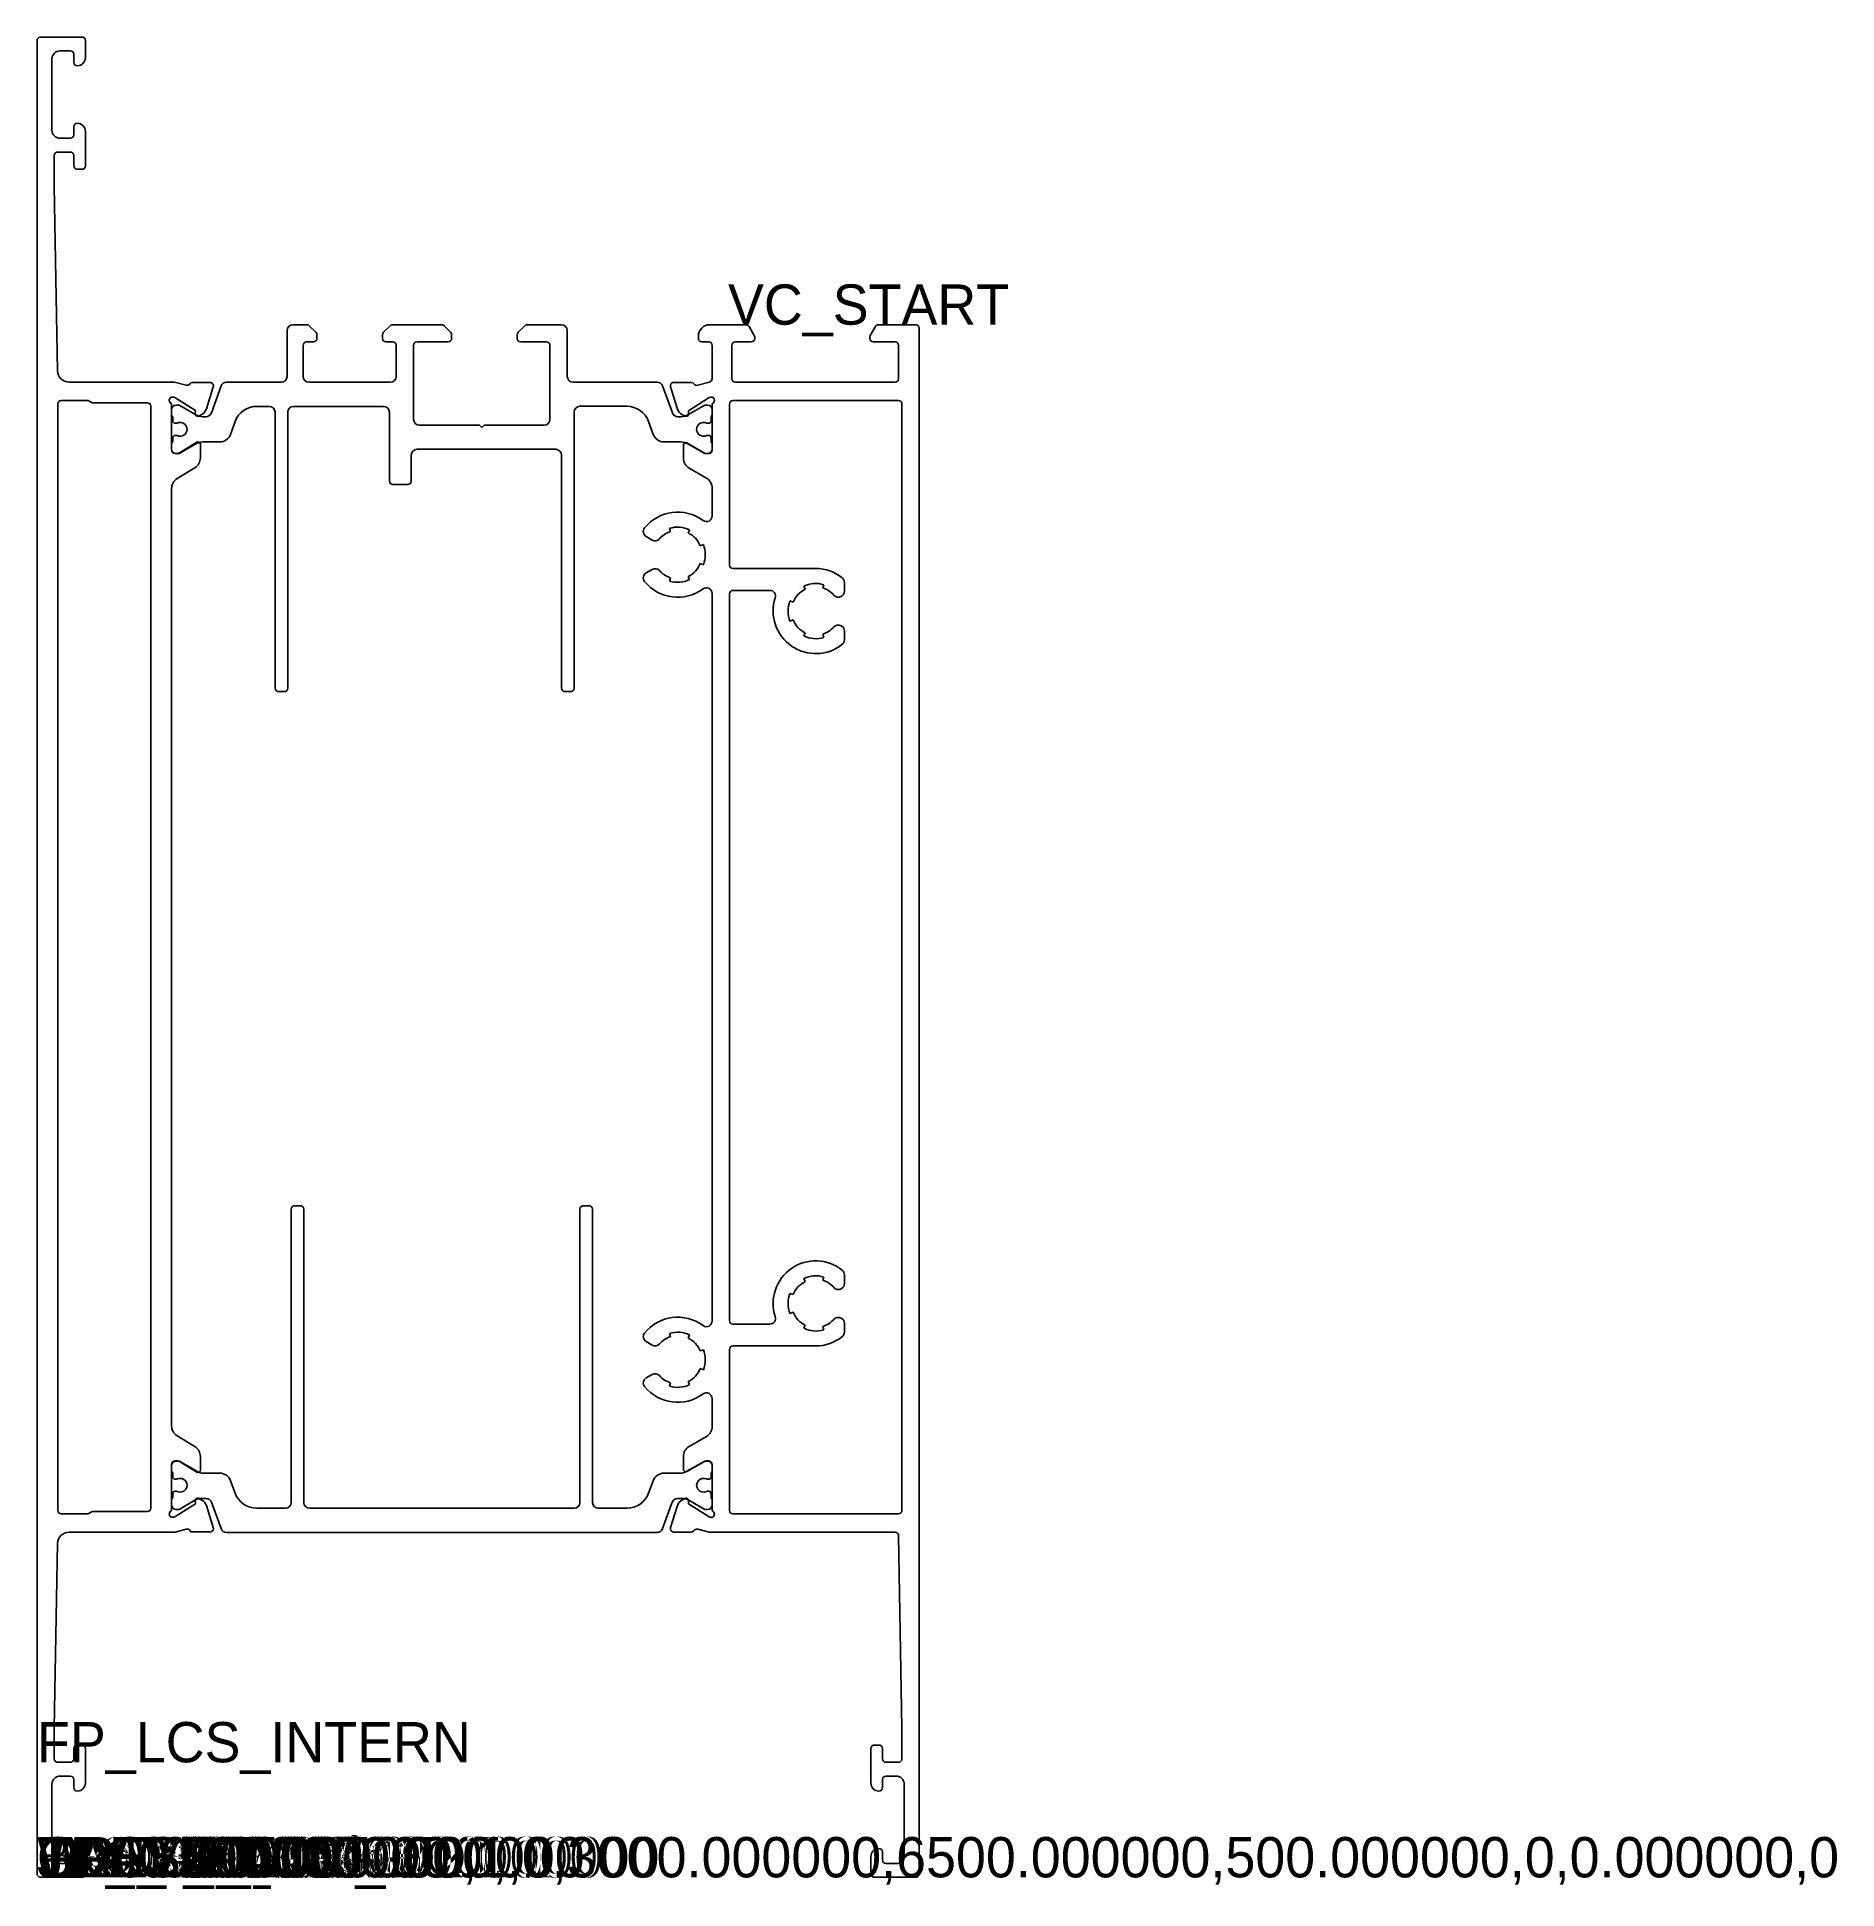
# Model space of a CAD drawing. Header units: metres. Extents: x 61 to 218, y 89 to 250.
import ezdxf

# ---------------------------------------------------------------- set-up
doc = ezdxf.new("R2010")
doc.units = ezdxf.units.M

msp = doc.modelspace()

# ---------------------------------------------------------------- linework, layer by layer
for p, q in [((61.121861, 90.628164), (61.121861, 250.027886)), ((61.421861, 250.327886), (65.021861, 250.327886)), ((65.321861, 250.027886), (65.321861, 248.527886)), ((62.421861, 248.427886), (62.421861, 242.227886)), ((64.021861, 249.127886), (63.121861, 249.127886)), ((64.321861, 248.127886), (64.321861, 248.827886)), ((63.121861, 241.527886), (64.021861, 241.527886)), ((64.321861, 241.827886), (64.321861, 242.527886)), ((65.321861, 242.127886), (65.321861, 239.127886)), ((62.621861, 240.027886), (62.621861, 237.327886)), ((64.021861, 240.327886), (62.921861, 240.327886)), ((64.321861, 239.127886), (64.321861, 240.027886)), ((65.021861, 238.827886), (64.621861, 238.827886)), ((62.621861, 237.327886), (62.904526, 221.310242)), ((82.856994, 224.820444), (82.856994, 220.820444)), ((84.58273, 225.320444), (83.356994, 225.320444)), ((84.556994, 223.820444), (85.156994, 223.820444)), ((85.369126, 224.658312), (84.794862, 225.232576)), ((85.456994, 224.120444), (85.456994, 224.44618)), ((91.156994, 224.44618), (91.156994, 224.120444)), ((91.819126, 225.232576), (91.244862, 224.658312)), ((91.456994, 223.820444), (92.056994, 223.820444)), ((96.29538, 225.320444), (92.031258, 225.320444)), ((94.156994, 223.820444), (96.869644, 223.820444)), ((97.081776, 224.658312), (96.507512, 225.232576)), ((97.169644, 224.120444), (97.169644, 224.44618)), ((102.869644, 224.44618), (102.869644, 224.120444)), ((103.531776, 225.232576), (102.957512, 224.658312)), ((103.169644, 223.820444), (105.419644, 223.820444)), ((106.719644, 225.320444), (103.743908, 225.320444)), ((107.219644, 220.820766), (107.219644, 224.820444)), ((118.619644, 224.120444), (118.619644, 224.320444)), ((119.519644, 223.820444), (118.919644, 223.820444)), ((119.619644, 225.320444), (122.769089, 225.320444)), ((123.219644, 223.820444), (121.819644, 223.820444)), ((123.028897, 225.170444), (123.479452, 224.390059)), ((123.519644, 224.240059), (123.519644, 224.120444)), ((133.519644, 224.120444), (133.519644, 224.240059)), ((133.559837, 224.390059), (134.010392, 225.170444)), ((135.719644, 223.820444), (133.819644, 223.820444)), ((134.2702, 225.320444), (137.519644, 225.320444)), ((137.819644, 225.020444), (137.819644, 90.628164)), ((84.256994, 220.820444), (84.256994, 223.520444)), ((92.356994, 223.520444), (92.356994, 220.820444)), ((93.856994, 217.082127), (93.856994, 223.520444)), ((105.719644, 223.520444), (105.719644, 217.082127)), ((119.819644, 220.620443), (119.819644, 223.520444)), ((121.519644, 223.520444), (121.519644, 220.620444)), ((136.019644, 220.620444), (136.019644, 223.520444)), ((63.90437, 220.327886), (73.07978, 220.327886)), ((72.857926, 219.027608), (72.819644, 219.027608)), ((73.07978, 220.327886), (74.080626, 220.064078)), ((74.606356, 220.303123), (76.15745, 220.303123)), ((76.44372, 219.913403), (75.841755, 217.992734)), ((77.127829, 219.991454), (76.275403, 217.649434)), ((82.356994, 220.320444), (77.597675, 220.320444)), ((91.856994, 220.320444), (84.756994, 220.320444)), ((115.041367, 220.320766), (107.719644, 220.320766)), ((116.363757, 217.649434), (115.511213, 219.991776)), ((116.797533, 217.985568), (116.195569, 219.906237)), ((116.481838, 220.295958), (118.032933, 220.295958)), ((118.558662, 220.056912), (119.596108, 220.330367)), ((119.819644, 219.020443), (119.781363, 219.020443)), ((121.819644, 220.320444), (135.719644, 220.320444)), ((62.921861, 218.428164), (62.921861, 122.227886)), ((62.921861, 218.428164), (62.921861, 122.227886)), ((65.575451, 218.728164), (63.221861, 218.728164)), ((65.921861, 218.528164), (65.575451, 218.728164)), ((70.719644, 218.528164), (65.921861, 218.528164)), ((71.019644, 122.427886), (71.019644, 218.228164)), ((72.819644, 218.461923), (72.819644, 214.428164)), ((72.819644, 217.920444), (72.819644, 217.493649)), ((74.887534, 217.850132), (73.179437, 218.934196)), ((73.426089, 218.320444), (73.219644, 218.320444)), ((74.934644, 217.481021), (73.526033, 218.293681)), ((74.875437, 217.561711), (74.887534, 217.850132)), ((75.448986, 217.523015), (75.167915, 217.376086)), ((80.22484, 218.220444), (81.319644, 218.220444)), ((81.819644, 217.720444), (81.819644, 193.716796)), ((82.919644, 193.716796), (82.919644, 217.720444)), ((83.419644, 218.220444), (91.256994, 218.220444)), ((91.756994, 217.720444), (91.756994, 211.720444)), ((107.819644, 193.716796), (107.819644, 217.720766)), ((108.319644, 218.220766), (112.414202, 218.220766)), ((117.471373, 217.36892), (117.190303, 217.51585)), ((119.113255, 218.293681), (117.704645, 217.481021)), ((119.459851, 218.92703), (117.751754, 217.842967)), ((117.751754, 217.842967), (117.763852, 217.554545)), ((119.419644, 218.320444), (119.2132, 218.320444)), ((119.819644, 214.420443), (119.819644, 218.454757)), ((119.819644, 217.493649), (119.819644, 217.920444)), ((121.319644, 218.420444), (121.319644, 204.420444)), ((136.019644, 218.720444), (121.619644, 218.720444)), ((136.319644, 122.225329), (136.319644, 218.420444)), ((72.919644, 217.320444), (72.919644, 216.945444)), ((73.119644, 216.745444), (73.231451, 216.745444)), ((73.231451, 216.745444), (73.315999, 216.764194)), ((75.805557, 217.320444), (75.534311, 217.320444)), ((77.935603, 215.778423), (78.345455, 216.904484)), ((99.588319, 216.582127), (94.356994, 216.582127)), ((99.788319, 216.382127), (99.588319, 216.582127)), ((99.988319, 216.582127), (99.788319, 216.382127)), ((105.219644, 216.582127), (99.988319, 216.582127)), ((114.293587, 216.904807), (114.703557, 215.778423)), ((117.104978, 217.320444), (116.833603, 217.320444)), ((119.32329, 216.764194), (119.407838, 216.745444)), ((119.407838, 216.745444), (119.519644, 216.745444)), ((119.719644, 216.945444), (119.719644, 217.320444)), ((72.819644, 214.947239), (72.819644, 214.520444)), ((72.919644, 215.495444), (72.919644, 215.120444)), ((73.231451, 215.695444), (73.119644, 215.695444)), ((73.315999, 215.676694), (73.231451, 215.695444)), ((73.495444, 214.172026), (75.015521, 215.098922)), ((73.526033, 214.147206), (74.934644, 214.959866)), ((75.319644, 214.928164), (75.319644, 213.737601)), ((75.534311, 215.120444), (76.99591, 215.120444)), ((94.156994, 214.482127), (106.219644, 214.482127)), ((115.64325, 215.120444), (117.104978, 215.120444)), ((117.319644, 213.716297), (117.319644, 214.870998)), ((117.619644, 215.044203), (119.150029, 214.160635)), ((117.704645, 214.959866), (119.113255, 214.147206)), ((119.407838, 215.695444), (119.32329, 215.676694)), ((119.519644, 215.695444), (119.407838, 215.695444)), ((119.719644, 215.120444), (119.719644, 215.495444)), ((119.819644, 214.520444), (119.819644, 214.947239)), ((73.119644, 214.128164), (73.33926, 214.128164)), ((73.219644, 214.120444), (73.426089, 214.120444)), ((74.84026, 212.88381), (73.299029, 211.944015)), ((93.656994, 211.720444), (93.656994, 213.982127)), ((106.719644, 213.982127), (106.719644, 193.716796)), ((119.319644, 211.984247), (117.819644, 212.850272)), ((119.2132, 214.120444), (119.419644, 214.120444)), ((119.300029, 214.120443), (119.519644, 214.120443)), ((72.819644, 211.090224), (72.819644, 129.565549)), ((92.056994, 211.420444), (93.356994, 211.420444)), ((119.819644, 208.695351), (119.819644, 211.118221)), ((114.610006, 206.596179), (114.082401, 206.900792)), ((116.112232, 207.613818), (116.200658, 207.327147)), ((117.7308, 207.212478), (117.860965, 207.482769)), ((119.053741, 206.197262), (118.774479, 206.08766)), ((118.774479, 204.553227), (119.053741, 204.443625)), ((114.082401, 203.740096), (114.610006, 204.044709)), ((116.200658, 203.313741), (116.112232, 203.027069)), ((117.860965, 203.158118), (117.7308, 203.428409)), ((121.619644, 204.120444), (128.819644, 204.120444)), ((131.319644, 202.918443), (131.319644, 202.152494)), ((119.819644, 138.700236), (119.819644, 201.945536)), ((121.319644, 201.920444), (121.319644, 138.725329)), ((124.825899, 202.220444), (121.619644, 202.220444)), ((126.864809, 201.18766), (126.585547, 201.297262)), ((127.778323, 202.582769), (127.908489, 202.312478)), ((129.43863, 202.427147), (129.527057, 202.713818)), ((131.069644, 201.719482), (131.029282, 201.696179)), ((126.585547, 199.543625), (126.864809, 199.653227)), ((127.908489, 198.528409), (127.778323, 198.258118)), ((129.527057, 198.127069), (129.43863, 198.413741)), ((131.029282, 199.144709), (131.069644, 199.121406)), ((131.319644, 198.688393), (131.319644, 197.922444)), ((82.119644, 193.416796), (82.619644, 193.416796)), ((107.019644, 193.416796), (107.519644, 193.416796)), ((83.219644, 122.917801), (83.219644, 148.421448)), ((83.519644, 148.721448), (84.019644, 148.721448)), ((84.319644, 148.421448), (84.319644, 122.917801)), ((108.319644, 122.917801), (108.319644, 148.421448)), ((108.619644, 148.721448), (109.119644, 148.721448)), ((109.419644, 148.421448), (109.419644, 122.917801)), ((127.778323, 142.387654), (127.908489, 142.117363)), ((129.43863, 142.232031), (129.527057, 142.518703)), ((131.319644, 142.723328), (131.319644, 141.957379)), ((126.864809, 140.992545), (126.585547, 141.102147)), ((131.069644, 141.524367), (131.029282, 141.501064)), ((126.585547, 139.34851), (126.864809, 139.458112)), ((131.029282, 138.949594), (131.069644, 138.92629)), ((131.319644, 138.493278), (131.319644, 137.727329)), ((114.610006, 136.601064), (114.082401, 136.905677)), ((116.112232, 137.618703), (116.200658, 137.332031)), ((117.7308, 137.217363), (117.860965, 137.487654)), ((121.619644, 138.425329), (124.825899, 138.425329)), ((127.908489, 138.333294), (127.778323, 138.063003)), ((129.527057, 137.931954), (129.43863, 138.218626)), ((119.053741, 136.202147), (118.774479, 136.092545)), ((121.319644, 136.225329), (121.319644, 122.225329)), ((128.819644, 136.525329), (121.619644, 136.525329)), ((114.082401, 133.744981), (114.610006, 134.049594)), ((118.774479, 134.558112), (119.053741, 134.44851)), ((116.200658, 133.318626), (116.112232, 133.031954)), ((117.860965, 133.163003), (117.7308, 133.433294)), ((119.819644, 129.527551), (119.819644, 131.950421)), ((73.299029, 128.711757), (74.84026, 127.771963)), ((117.819644, 127.7955), (119.319644, 128.661526)), ((72.819644, 126.227608), (72.819644, 122.193849)), ((72.819644, 125.691006), (72.819644, 126.117801)), ((73.33926, 126.527608), (73.119644, 126.527608)), ((73.219644, 126.517801), (73.426054, 126.517801)), ((75.015521, 125.55685), (73.495444, 126.483746)), ((73.526054, 126.491006), (75.019836, 125.62857)), ((75.319644, 126.918171), (75.319644, 125.727608)), ((117.319644, 125.774774), (117.319644, 126.929475)), ((117.619451, 125.62857), (119.113233, 126.491006)), ((119.150029, 126.485137), (117.619644, 125.601569)), ((119.213233, 126.517801), (119.419644, 126.517801)), ((119.519644, 126.52533), (119.300029, 126.52533)), ((119.819644, 122.191015), (119.819644, 126.22533)), ((119.819644, 126.117801), (119.819644, 125.691006)), ((72.919644, 125.142801), (72.919644, 125.517801)), ((73.23145, 124.942801), (73.119644, 124.942801)), ((73.23145, 124.942801), (73.315998, 124.961551)), ((75.619836, 125.467801), (77.014108, 125.467801)), ((77.9538, 124.809821), (78.345454, 123.733761)), ((114.293833, 123.733761), (114.685487, 124.809821)), ((115.625179, 125.467801), (117.019451, 125.467801)), ((119.323289, 124.961551), (119.407837, 124.942801)), ((119.519644, 124.942801), (119.407837, 124.942801)), ((119.719644, 125.517801), (119.719644, 125.142801)), ((72.819644, 122.717801), (72.819644, 123.144596)), ((72.919644, 123.317801), (72.919644, 123.692801)), ((73.119644, 123.892801), (73.23145, 123.892801)), ((73.179437, 121.721577), (74.887534, 122.80564)), ((73.315998, 123.874051), (73.23145, 123.892801)), ((74.846631, 123.107031), (73.526054, 122.344596)), ((74.887534, 122.80564), (74.875437, 123.094061)), ((75.167915, 123.279686), (75.448986, 123.132757)), ((75.823755, 123.267801), (75.446631, 123.267801)), ((75.841755, 122.663038), (76.44372, 120.74237)), ((77.127828, 120.646791), (76.293601, 122.938811)), ((80.22484, 122.417801), (82.719644, 122.417801)), ((84.819644, 122.417801), (107.819644, 122.417801)), ((109.919644, 122.417801), (112.414448, 122.417801)), ((116.345686, 122.938811), (115.511459, 120.646791)), ((116.195569, 120.739535), (116.797533, 122.660204)), ((117.192656, 123.267801), (116.815532, 123.267801)), ((117.190303, 123.129923), (117.471373, 123.276852)), ((117.763852, 123.091227), (117.751754, 122.802806)), ((117.751754, 122.802806), (119.459851, 121.718742)), ((119.113233, 122.344596), (117.792656, 123.107031)), ((119.407837, 123.892801), (119.323289, 123.874051)), ((119.407837, 123.892801), (119.519644, 123.892801)), ((119.719644, 123.692801), (119.719644, 123.317801)), ((119.819644, 123.144596), (119.819644, 122.717801)), ((63.221861, 121.927886), (65.575451, 121.927886)), ((65.575451, 121.927886), (65.921861, 122.127886)), ((65.921861, 122.127886), (70.719644, 122.127886)), ((72.819644, 121.628164), (72.857926, 121.628164)), ((73.426054, 122.317801), (73.219644, 122.317801)), ((119.419644, 122.317801), (119.213233, 122.317801)), ((119.781363, 121.62533), (119.819644, 121.62533)), ((121.619644, 121.925329), (136.019644, 121.925329)), ((62.904526, 119.345808), (62.621861, 103.328164)), ((73.04196, 120.328164), (63.90437, 120.328164)), ((73.04196, 120.328164), (73.118423, 120.338072)), ((74.080626, 120.591694), (73.118423, 120.338072)), ((76.15745, 120.352649), (74.606356, 120.352649)), ((115.041613, 120.317801), (77.597675, 120.317801)), ((118.032933, 120.349815), (116.481838, 120.349815)), ((119.558459, 120.325329), (118.558662, 120.58886)), ((135.729644, 120.325329), (119.558459, 120.325329)), ((136.319644, 103.328164), (136.029644, 120.025329)), ((62.621861, 103.328164), (62.621861, 100.628164)), ((136.319644, 100.628164), (136.319644, 103.328164)), ((64.321861, 100.628164), (64.321861, 101.528164)), ((64.621861, 101.828164), (65.021861, 101.828164)), ((65.321861, 101.528164), (65.321861, 98.528164)), ((133.619644, 98.528164), (133.619644, 101.528164)), ((133.919644, 101.828164), (134.319644, 101.828164)), ((134.619644, 101.528164), (134.619644, 100.628164)), ((62.921861, 100.328164), (64.021861, 100.328164)), ((134.919644, 100.328164), (136.019644, 100.328164)), ((62.421861, 98.428164), (62.421861, 92.228164)), ((64.021861, 99.128164), (63.121861, 99.128164)), ((64.321861, 98.128164), (64.321861, 98.828164)), ((134.619644, 98.828164), (134.619644, 98.128164)), ((135.819644, 99.128164), (134.919644, 99.128164)), ((136.519644, 92.228164), (136.519644, 98.428164)), ((64.321861, 91.828164), (64.321861, 92.528164)), ((65.321861, 92.128164), (65.321861, 90.628164)), ((133.619644, 90.628164), (133.619644, 92.128164)), ((134.619644, 92.528164), (134.619644, 91.828164)), ((65.021861, 90.328164), (61.421861, 90.328164)), ((63.121861, 91.528164), (64.021861, 91.528164)), ((137.519644, 90.328164), (133.919644, 90.328164)), ((134.919644, 91.528164), (135.819644, 91.528164))]:
    msp.add_line(p, q)
for centre, radius, start, end in [((61.421861, 250.027886), 0.3, 90, 180), ((65.021861, 250.027886), 0.3, 360, 90), ((63.121861, 248.427886), 0.7, 90, 180), ((64.021861, 248.827886), 0.3, 360, 90), ((64.621861, 248.127886), 0.3, 180, 270), ((64.621861, 248.527886), 0.7, 270, 360), ((63.121861, 242.227886), 0.7, 180, 270), ((64.021861, 241.827886), 0.3, 270, 360), ((64.621861, 242.527886), 0.3, 90, 180), ((64.621861, 242.127886), 0.7, 360, 90), ((62.921861, 240.027886), 0.3, 90, 180), ((64.021861, 240.027886), 0.3, 360, 90), ((64.621861, 239.127886), 0.3, 180, 270), ((65.021861, 239.127886), 0.3, 270, 360), ((83.356994, 224.820444), 0.5, 90, 180), ((84.556994, 223.520444), 0.3, 90, 180), ((84.58273, 225.020444), 0.3, 45, 90), ((85.156994, 224.120444), 0.3, 270, 360), ((85.156994, 224.44618), 0.3, 360, 45), ((91.456994, 224.44618), 0.3, 135, 180), ((91.456994, 224.120444), 0.3, 180, 270), ((92.031258, 225.020444), 0.3, 90, 135), ((92.056994, 223.520444), 0.3, 360, 90), ((94.156994, 223.520444), 0.3, 90, 180), ((96.29538, 225.020444), 0.3, 45, 90), ((96.869644, 224.120444), 0.3, 270, 360), ((96.869644, 224.44618), 0.3, 360, 45), ((103.169644, 224.44618), 0.3, 135, 180), ((103.169644, 224.120444), 0.3, 180, 270), ((103.743908, 225.020444), 0.3, 90, 135), ((105.419644, 223.520444), 0.3, 360, 90), ((106.719644, 224.820444), 0.5, 360, 90), ((119.619644, 224.320444), 1, 90, 180), ((118.919644, 224.120444), 0.3, 180, 270), ((119.519644, 223.520444), 0.3, 360, 90), ((121.819644, 223.520444), 0.3, 90, 180), ((122.769089, 225.020444), 0.3, 30, 90), ((123.219644, 224.120444), 0.3, 270, 360), ((123.219644, 224.240059), 0.3, 360, 30), ((133.819644, 224.240059), 0.3, 150, 180), ((133.819644, 224.120444), 0.3, 180, 270), ((134.2702, 225.020444), 0.3, 90, 150), ((135.719644, 223.520444), 0.3, 360, 90), ((137.519644, 225.020444), 0.3, 360, 90), ((63.90437, 221.327886), 1, 181.010997, 270), ((82.356994, 220.820444), 0.5, 270, 360), ((84.756994, 220.820444), 0.5, 180, 270), ((91.856994, 220.820444), 0.5, 270, 360), ((107.719644, 220.820766), 0.5, 180, 270), ((119.519644, 220.620459), 0.3, 284.766462, 360), ((121.819644, 220.620444), 0.3, 180, 270), ((135.719644, 220.620444), 0.3, 270, 360), ((72.919644, 218.744766), 0.3, 109.471221, 250.528779), ((72.857926, 218.427608), 0.6, 57.598279, 90), ((74.170347, 220.350347), 0.3, 252.598279, 330.367342), ((74.604954, 220.103128), 0.2, 90, 150.367342), ((76.15745, 220.003123), 0.3, 342.598279, 90), ((77.597675, 219.820444), 0.5, 90, 160), ((115.041367, 219.820766), 0.5, 20, 90), ((116.481838, 219.995958), 0.3, 90, 197.401721), ((118.034335, 220.095963), 0.2, 29.632658, 90), ((118.468941, 220.343181), 0.3, 209.632658, 287.401721), ((119.781363, 218.420443), 0.6, 90, 122.401721), ((119.719644, 218.7376), 0.3, 289.471221, 70.528779), ((63.221861, 218.428164), 0.3, 90, 180), ((70.719644, 218.228164), 0.3, 360, 90), ((73.219644, 217.920444), 0.4, 90, 180), ((73.019644, 217.493649), 0.2, 180, 240), ((73.426089, 218.120444), 0.2, 60.018361, 90), ((75.075262, 217.55333), 0.2, 180, 297.598279), ((75.534311, 218.520444), 1.2, 240.018361, 270), ((75.07837, 218.231989), 0.8, 297.598279, 342.598279), ((75.805557, 217.820444), 0.5, 270, 340), ((80.22484, 216.220444), 2, 90, 160), ((81.319644, 217.720444), 0.5, 360, 90), ((83.419644, 217.720444), 0.5, 90, 180), ((91.256994, 217.720444), 0.5, 360, 90), ((108.319644, 217.720766), 0.5, 90, 180), ((112.414202, 216.220766), 2, 20, 90), ((116.833603, 217.820444), 0.5, 200, 270), ((117.560919, 218.224824), 0.8, 197.401721, 242.401721), ((117.104978, 218.520444), 1.2, 270, 299.981639), ((117.564027, 217.546164), 0.2, 242.401721, 360), ((119.2132, 218.120444), 0.2, 90, 119.981639), ((119.419644, 217.920444), 0.4, 360, 90), ((119.619644, 217.493649), 0.2, 300, 360), ((121.619644, 218.420444), 0.3, 90, 180), ((136.019644, 218.420444), 0.3, 360, 90), ((73.119644, 216.945444), 0.2, 180, 270), ((73.569644, 216.220444), 0.6, 360, 115.007833), ((73.569644, 216.220444), 0.6, 244.992167, 360), ((76.99591, 216.120444), 1, 270, 340), ((94.356994, 217.082127), 0.5, 180, 270), ((105.219644, 217.082127), 0.5, 270, 360), ((115.64325, 216.120444), 1, 200, 270), ((119.069644, 216.220444), 0.6, 64.992167, 180), ((119.069644, 216.220444), 0.6, 180, 295.007833), ((119.519644, 216.945444), 0.2, 270, 360), ((73.019644, 214.947239), 0.2, 120, 180), ((73.219644, 214.520444), 0.4, 180, 270), ((73.119644, 214.428164), 0.3, 180, 270), ((73.119644, 215.495444), 0.2, 90, 180), ((73.33926, 214.428164), 0.3, 270, 301.373538), ((73.426089, 214.320444), 0.2, 270, 299.981639), ((75.534311, 213.920444), 1.2, 90, 119.981639), ((75.119644, 214.928164), 0.2, 360, 121.373538), ((94.156994, 213.982127), 0.5, 90, 180), ((106.219644, 213.982127), 0.5, 360, 90), ((117.104978, 213.920444), 1.2, 60.018361, 90), ((117.519644, 214.870998), 0.2, 60, 180), ((119.2132, 214.320444), 0.2, 240.018361, 270), ((119.300029, 214.420443), 0.3, 240, 270), ((119.419644, 214.520444), 0.4, 270, 360), ((119.519644, 215.495444), 0.2, 360, 90), ((119.519644, 214.420443), 0.3, 270, 360), ((119.619644, 214.947239), 0.2, 360, 60), ((74.319644, 213.737601), 1, 301.373538, 360), ((118.319644, 213.716297), 1, 180, 240), ((73.819644, 211.090224), 1, 121.373539, 180), ((92.056994, 211.720444), 0.3, 180, 270), ((93.356994, 211.720444), 0.3, 270, 360), ((118.819644, 211.118221), 1, 360, 60), ((116.819644, 205.320444), 3.7, 53.470393, 141.010701), ((116.819644, 205.320444), 2.4, 64.285714, 107.142857), ((119.319644, 208.695351), 0.5, 233.470393, 360), ((114.332401, 207.333804), 0.5, 141.010701, 240), ((114.860006, 207.029191), 0.5, 240, 318.912511), ((116.819644, 205.320444), 2.1, 107.142857, 138.912511), ((116.819644, 205.320444), 2.1, 21.428571, 64.285714), ((116.819644, 205.320444), 2.4, 338.571429, 21.428571), ((116.819644, 205.320444), 2.1, 295.714286, 338.571429), ((114.332401, 203.307083), 0.5, 120, 218.989299), ((116.819644, 205.320444), 3.7, 218.989299, 306.529607), ((114.860006, 203.611696), 0.5, 41.087489, 120), ((116.819644, 205.320444), 2.1, 221.087489, 252.857143), ((116.819644, 205.320444), 2.4, 252.857143, 295.714286), ((121.619644, 204.420444), 0.3, 180, 270), ((128.819644, 200.420444), 3.7, 51.317813, 90), ((130.819644, 202.918443), 0.5, 360, 51.317813), ((119.319644, 201.945536), 0.5, 360, 126.529607), ((121.619644, 201.920444), 0.3, 90, 180), ((124.825899, 201.720444), 0.5, 341.969465, 90), ((128.819644, 200.420444), 3.7, 161.969465, 308.682187), ((128.819644, 200.420444), 2.4, 158.571429, 201.428571), ((128.819644, 200.420444), 2.1, 115.714286, 158.571429), ((128.819644, 200.420444), 2.4, 72.857143, 115.714286), ((128.819644, 200.420444), 2.1, 41.087489, 72.857143), ((130.779282, 202.129191), 0.5, 221.087489, 300), ((130.819644, 202.152494), 0.5, 300, 360), ((128.819644, 200.420444), 2.1, 201.428571, 244.285714), ((128.819644, 200.420444), 2.4, 244.285714, 287.142857), ((128.819644, 200.420444), 2.1, 287.142857, 318.912511), ((130.779282, 198.711696), 0.5, 60, 138.912511), ((130.819644, 198.688393), 0.5, 360, 60), ((130.819644, 197.922444), 0.5, 308.682187, 360), ((82.119644, 193.716796), 0.3, 180, 270), ((82.619644, 193.716796), 0.3, 270, 360), ((107.019644, 193.716796), 0.3, 180, 270), ((107.519644, 193.716796), 0.3, 270, 360), ((83.519644, 148.421448), 0.3, 90, 180), ((84.019644, 148.421448), 0.3, 360, 90), ((108.619644, 148.421448), 0.3, 90, 180), ((109.119644, 148.421448), 0.3, 360, 90), ((128.819644, 140.225329), 3.7, 51.317813, 198.030535), ((128.819644, 140.225329), 2.1, 115.714286, 158.571429), ((128.819644, 140.225329), 2.4, 72.857143, 115.714286), ((128.819644, 140.225329), 2.1, 41.087489, 72.857143), ((130.819644, 141.957379), 0.5, 300, 360), ((130.819644, 142.723328), 0.5, 360, 51.317813), ((128.819644, 140.225329), 2.4, 158.571429, 201.428571), ((130.779282, 141.934076), 0.5, 221.087489, 300), ((116.819644, 135.325329), 3.7, 53.470393, 141.010701), ((119.319644, 138.700236), 0.5, 233.470393, 360), ((121.619644, 138.725329), 0.3, 180, 270), ((124.825899, 138.925329), 0.5, 270, 18.030535), ((128.819644, 140.225329), 2.1, 201.428571, 244.285714), ((128.819644, 140.225329), 2.1, 287.142857, 318.912511), ((130.779282, 138.516581), 0.5, 60, 138.912511), ((130.819644, 138.493278), 0.5, 360, 60), ((114.332401, 137.338689), 0.5, 141.010701, 240), ((116.819644, 135.325329), 2.1, 107.142857, 138.912511), ((116.819644, 135.325329), 2.4, 64.285714, 107.142857), ((116.819644, 135.325329), 2.1, 21.428571, 64.285714), ((128.819644, 140.225329), 2.4, 244.285714, 287.142857), ((128.819644, 140.225329), 3.7, 270, 308.682187), ((130.819644, 137.727329), 0.5, 308.682187, 360), ((114.860006, 137.034076), 0.5, 240, 318.912511), ((116.819644, 135.325329), 2.4, 338.571429, 21.428571), ((121.619644, 136.225329), 0.3, 90, 180), ((114.332401, 133.311968), 0.5, 120, 218.989299), ((114.860006, 133.616581), 0.5, 41.087489, 120), ((116.819644, 135.325329), 2.1, 221.087489, 252.857143), ((116.819644, 135.325329), 2.1, 295.714286, 338.571429), ((116.819644, 135.325329), 3.7, 218.989299, 306.529607), ((116.819644, 135.325329), 2.4, 252.857143, 295.714286), ((119.319644, 131.950421), 0.5, 360, 126.529607), ((73.819644, 129.565549), 1, 180, 238.626461), ((118.819644, 129.527551), 1, 300, 360), ((74.319644, 126.918171), 1, 360, 58.626462), ((118.319644, 126.929475), 1, 120, 180), ((73.119644, 126.227608), 0.3, 90, 180), ((73.219644, 126.117801), 0.4, 90, 180), ((73.019644, 125.691006), 0.2, 180, 240), ((73.33926, 126.227608), 0.3, 58.626462, 90), ((73.426054, 126.317801), 0.2, 60, 90), ((75.119644, 125.727608), 0.2, 238.626462, 360), ((75.619836, 126.667801), 1.2, 240, 270), ((117.019451, 126.667801), 1.2, 270, 300), ((117.519644, 125.774774), 0.2, 180, 300), ((119.213233, 126.317801), 0.2, 90, 120), ((119.300029, 126.22533), 0.3, 90, 120), ((119.419644, 126.117801), 0.4, 360, 90), ((119.519644, 126.22533), 0.3, 360, 90), ((119.619644, 125.691006), 0.2, 300, 360), ((73.119644, 125.142801), 0.2, 180, 270), ((73.569644, 124.417801), 0.6, 244.992167, 115.007833), ((77.014108, 124.467801), 1, 20, 90), ((115.625179, 124.467801), 1, 90, 160), ((119.069644, 124.417801), 0.6, 64.992167, 295.007833), ((119.519644, 125.142801), 0.2, 270, 360), ((70.719644, 122.427886), 0.3, 270, 360), ((73.019644, 123.144596), 0.2, 120, 180), ((73.219644, 122.717801), 0.4, 180, 270), ((73.119644, 123.692801), 0.2, 90, 180), ((75.446631, 122.067801), 1.2, 90, 120), ((75.075262, 123.102443), 0.2, 62.401721, 180), ((75.07837, 122.423783), 0.8, 17.401721, 62.401721), ((75.823755, 122.767801), 0.5, 20, 90), ((80.22484, 124.417801), 2, 200, 270), ((82.719644, 122.917801), 0.5, 270, 360), ((84.819644, 122.917801), 0.5, 180, 270), ((107.819644, 122.917801), 0.5, 270, 360), ((109.919644, 122.917801), 0.5, 180, 270), ((112.414448, 124.417801), 2, 270, 340), ((116.815532, 122.767801), 0.5, 90, 160), ((117.560919, 122.420949), 0.8, 117.598279, 162.598279), ((117.192656, 122.067801), 1.2, 60, 90), ((117.564027, 123.099608), 0.2, 360, 117.598279), ((119.419644, 122.717801), 0.4, 270, 360), ((119.519644, 123.692801), 0.2, 360, 90), ((119.619644, 123.144596), 0.2, 360, 60), ((63.221861, 122.227886), 0.3, 180, 270), ((72.919644, 121.911006), 0.3, 109.471227, 250.528773), ((72.857926, 122.228164), 0.6, 270, 302.401721), ((73.426054, 122.517801), 0.2, 270, 300), ((119.213233, 122.517801), 0.2, 240, 270), ((119.781363, 122.22533), 0.6, 237.598279, 270), ((119.719644, 121.908172), 0.3, 289.471221, 70.528779), ((121.619644, 122.225329), 0.3, 180, 270), ((136.019644, 122.225329), 0.3, 270, 360), ((63.90437, 119.328164), 1, 90, 178.989003), ((74.170347, 120.305425), 0.3, 29.632658, 107.401721), ((74.604954, 120.552644), 0.2, 209.632658, 270), ((76.15745, 120.652649), 0.3, 270, 17.401721), ((77.597675, 120.817801), 0.5, 200, 270), ((115.041613, 120.817801), 0.5, 270, 340), ((116.481838, 120.649815), 0.3, 162.598279, 270), ((118.034335, 120.54981), 0.2, 270, 330.367342), ((118.468941, 120.302591), 0.3, 72.598279, 150.367342), ((135.729644, 120.025329), 0.3, 360, 90), ((64.621861, 101.528164), 0.3, 90, 180), ((65.021861, 101.528164), 0.3, 360, 90), ((133.919644, 101.528164), 0.3, 90, 180), ((134.319644, 101.528164), 0.3, 360, 90), ((62.921861, 100.628164), 0.3, 180, 270), ((64.021861, 100.628164), 0.3, 270, 360), ((134.919644, 100.628164), 0.3, 180, 270), ((136.019644, 100.628164), 0.3, 270, 360), ((63.121861, 98.428164), 0.7, 90, 180), ((64.021861, 98.828164), 0.3, 360, 90), ((64.621861, 98.528164), 0.7, 270, 360), ((134.319644, 98.528164), 0.7, 180, 270), ((134.919644, 98.828164), 0.3, 90, 180), ((135.819644, 98.428164), 0.7, 360, 90), ((64.621861, 98.128164), 0.3, 180, 270), ((134.319644, 98.128164), 0.3, 270, 360), ((63.121861, 92.228164), 0.7, 180, 270), ((64.021861, 91.828164), 0.3, 270, 360), ((64.621861, 92.528164), 0.3, 90, 180), ((64.621861, 92.128164), 0.7, 360, 90), ((134.319644, 92.128164), 0.7, 90, 180), ((134.319644, 92.528164), 0.3, 360, 90), ((134.919644, 91.828164), 0.3, 180, 270), ((135.819644, 92.228164), 0.7, 270, 360), ((61.421861, 90.628164), 0.3, 180, 270), ((65.021861, 90.628164), 0.3, 270, 360), ((133.919644, 90.628164), 0.3, 180, 270), ((137.519644, 90.628164), 0.3, 270, 360)]:
    msp.add_arc(centre, radius, start, end)

# ---------------------------------------------------------------- texts
for tag, p in [('VC_START', (121.194367, 225.320444)), ('FP_LCS_INTERN', (61.121861, 100.328164)), ('WX:0.000000', (61.121861, 90.328164)), ('WY:0.000000', (61.121861, 90.328164)), ('JX:0.000000', (61.121861, 90.328164)), ('JY:0.000000', (61.121861, 90.328164)), ('TDEV:0.000000', (61.121861, 90.328164)), ('TDEV2:0.000000', (61.121861, 90.328164)), ('TDEV3:0.000000', (61.121861, 90.328164)), ('TDEV4:0.000000', (61.121861, 90.328164)), ('TDEV5:0.000000', (61.121861, 90.328164)), ('OPTI:500.000000,1,0,3000.000000,6500.000000,500.000000,0,0.000000,0', (61.121861, 90.328164)), ('GLASS_MIN:0.000000', (61.121861, 90.328164)), ('GLASS_MAX:0.000000', (61.121861, 90.328164)), ('DESC:Zoccolo', (61.121861, 90.328164)), ('DENS:3.490000', (61.121861, 90.328164)), ('FRONT_VIEW', (61.121861, 90.328164)), ('BL01:6800.000000,,1', (61.121861, 90.328164)), ('FP_LCS_ORIG', (61.121861, 90.328164)), ('PANE_WIDTH:72.000000', (61.121861, 90.328164)), ('VC_END', (63.221861, 90.328164)), ('FP_LCS_HOT', (71.121861, 90.328164))]:
    msp.add_attdef(tag, p, '', height=3.5)

doc.saveas('drawing.dxf')
